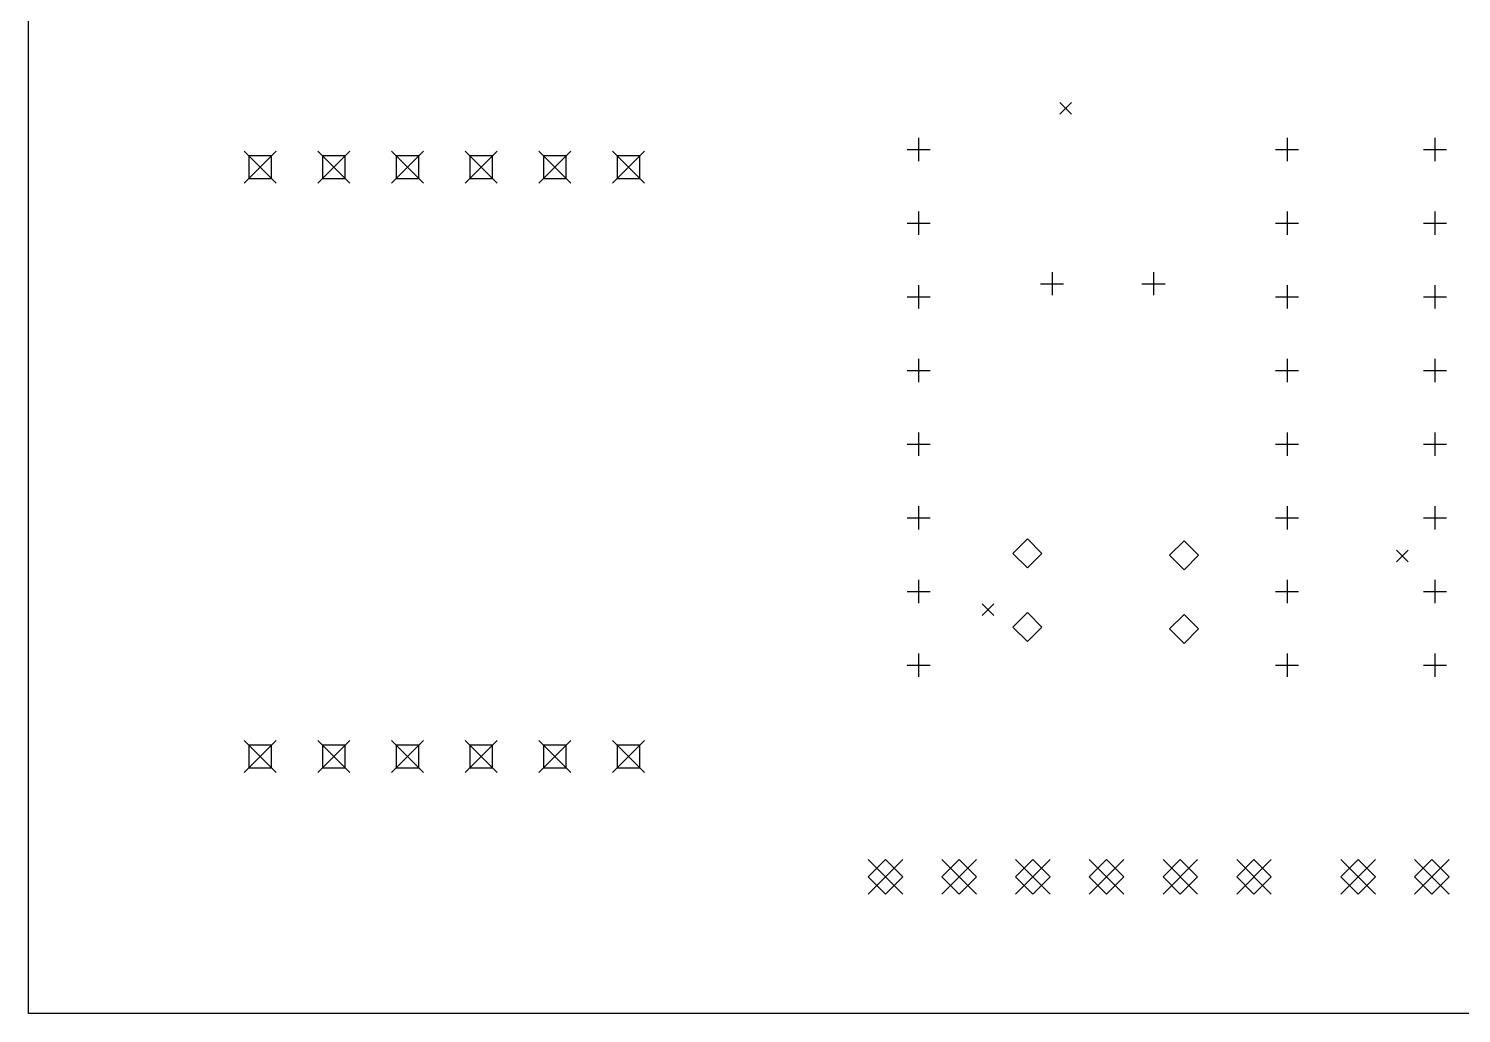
# Model space of a CAD drawing. Extents: x 124 to 225, y -187 to -59.
# Drawn here: x 125.07 to 174.46, y -157.66 to -123.7 of the extents above; entities that cross this region are included whole.
import ezdxf

# ---------------------------------------------------------------- set-up
doc = ezdxf.new("R2010")
doc.units = 0
doc.layers.add('BLACK', color=7, linetype='CONTINUOUS')

msp = doc.modelspace()

# ---------------------------------------------------------------- linework, layer by layer
at = {"layer": 'BLACK', "linetype": 'CONTINUOUS'}
for p, q in [((125.07, -157.6575), (125.07, -59.2325)), ((160.622, -126.254), (161.022, -126.654)), ((161.022, -126.254), (160.622, -126.654)), ((155.35, -127.87), (156.15, -127.87)), ((155.75, -127.47), (155.75, -128.27)), ((168.05, -127.87), (168.85, -127.87)), ((168.45, -127.47), (168.45, -128.27)), ((173.15, -127.87), (173.95, -127.87)), ((173.55, -127.47), (173.55, -128.27)), ((132.495, -127.925), (133.605, -129.035)), ((133.605, -127.925), (132.495, -129.035)), ((133.442448, -128.087552), (132.657552, -128.087552)), ((132.657552, -128.087552), (132.657552, -128.872448)), ((133.442448, -128.872448), (133.442448, -128.087552)), ((135.035, -127.925), (136.145, -129.035)), ((136.145, -127.925), (135.035, -129.035)), ((135.982448, -128.087552), (135.197552, -128.087552)), ((135.197552, -128.087552), (135.197552, -128.872448)), ((135.982448, -128.872448), (135.982448, -128.087552)), ((137.575, -127.925), (138.685, -129.035)), ((138.685, -127.925), (137.575, -129.035)), ((138.522448, -128.087552), (137.737552, -128.087552)), ((137.737552, -128.087552), (137.737552, -128.872448)), ((138.522448, -128.872448), (138.522448, -128.087552)), ((140.115, -127.925), (141.225, -129.035)), ((141.225, -127.925), (140.115, -129.035)), ((141.062448, -128.087552), (140.277552, -128.087552)), ((140.277552, -128.087552), (140.277552, -128.872448)), ((141.062448, -128.872448), (141.062448, -128.087552)), ((142.655, -127.925), (143.765, -129.035)), ((143.765, -127.925), (142.655, -129.035)), ((143.602448, -128.087552), (142.817552, -128.087552)), ((142.817552, -128.087552), (142.817552, -128.872448)), ((143.602448, -128.872448), (143.602448, -128.087552)), ((145.195, -127.925), (146.305, -129.035)), ((146.305, -127.925), (145.195, -129.035)), ((146.142448, -128.087552), (145.357552, -128.087552)), ((145.357552, -128.087552), (145.357552, -128.872448)), ((146.142448, -128.872448), (146.142448, -128.087552)), ((132.657552, -128.872448), (133.442448, -128.872448)), ((135.197552, -128.872448), (135.982448, -128.872448)), ((137.737552, -128.872448), (138.522448, -128.872448)), ((140.277552, -128.872448), (141.062448, -128.872448)), ((142.817552, -128.872448), (143.602448, -128.872448)), ((145.357552, -128.872448), (146.142448, -128.872448)), ((155.75, -130.01), (155.75, -130.81)), ((168.45, -130.01), (168.45, -130.81)), ((173.55, -130.01), (173.55, -130.81)), ((155.35, -130.41), (156.15, -130.41)), ((168.05, -130.41), (168.85, -130.41)), ((173.15, -130.41), (173.95, -130.41)), ((160.35, -132.1), (160.35, -132.9)), ((163.85, -132.1), (163.85, -132.9)), ((155.75, -132.55), (155.75, -133.35)), ((159.95, -132.5), (160.75, -132.5)), ((163.45, -132.5), (164.25, -132.5)), ((168.45, -132.55), (168.45, -133.35)), ((173.55, -132.55), (173.55, -133.35)), ((155.35, -132.95), (156.15, -132.95)), ((168.05, -132.95), (168.85, -132.95)), ((173.15, -132.95), (173.95, -132.95)), ((155.75, -135.09), (155.75, -135.89)), ((168.45, -135.09), (168.45, -135.89)), ((173.55, -135.09), (173.55, -135.89)), ((155.35, -135.49), (156.15, -135.49)), ((168.05, -135.49), (168.85, -135.49)), ((173.15, -135.49), (173.95, -135.49)), ((155.75, -137.63), (155.75, -138.43)), ((168.45, -137.63), (168.45, -138.43)), ((173.55, -137.63), (173.55, -138.43)), ((155.35, -138.03), (156.15, -138.03)), ((168.05, -138.03), (168.85, -138.03)), ((173.15, -138.03), (173.95, -138.03)), ((155.75, -140.17), (155.75, -140.97)), ((168.45, -140.17), (168.45, -140.97)), ((173.55, -140.17), (173.55, -140.97)), ((155.35, -140.57), (156.15, -140.57)), ((168.05, -140.57), (168.85, -140.57)), ((173.15, -140.57), (173.95, -140.57)), ((159.5, -141.3), (159, -141.8)), ((160, -141.8), (159.5, -141.3)), ((164.9, -141.36), (164.4, -141.86)), ((165.4, -141.86), (164.9, -141.36)), ((172.2249, -141.6873), (172.6249, -142.0873)), ((172.6249, -141.6873), (172.2249, -142.0873)), ((159, -141.8), (159.5, -142.3)), ((159.5, -142.3), (160, -141.8)), ((164.4, -141.86), (164.9, -142.36)), ((164.9, -142.36), (165.4, -141.86)), ((155.75, -142.71), (155.75, -143.51)), ((168.45, -142.71), (168.45, -143.51)), ((173.55, -142.71), (173.55, -143.51)), ((155.35, -143.11), (156.15, -143.11)), ((168.05, -143.11), (168.85, -143.11)), ((173.15, -143.11), (173.95, -143.11)), ((157.9375, -143.5359), (158.3375, -143.9359)), ((158.3375, -143.5359), (157.9375, -143.9359)), ((159.5, -143.84), (159, -144.34)), ((160, -144.34), (159.5, -143.84)), ((164.9, -143.9), (164.4, -144.4)), ((165.4, -144.4), (164.9, -143.9)), ((159, -144.34), (159.5, -144.84)), ((159.5, -144.84), (160, -144.34)), ((164.4, -144.4), (164.9, -144.9)), ((164.9, -144.9), (165.4, -144.4)), ((155.35, -145.65), (156.15, -145.65)), ((155.75, -145.25), (155.75, -146.05)), ((168.05, -145.65), (168.85, -145.65)), ((168.45, -145.25), (168.45, -146.05)), ((173.15, -145.65), (173.95, -145.65)), ((173.55, -145.25), (173.55, -146.05)), ((132.495, -148.245), (133.605, -149.355)), ((133.605, -148.245), (132.495, -149.355)), ((133.442448, -148.407552), (132.657552, -148.407552)), ((132.657552, -148.407552), (132.657552, -149.192448)), ((133.442448, -149.192448), (133.442448, -148.407552)), ((135.035, -148.245), (136.145, -149.355)), ((136.145, -148.245), (135.035, -149.355)), ((135.982448, -148.407552), (135.197552, -148.407552)), ((135.197552, -148.407552), (135.197552, -149.192448)), ((135.982448, -149.192448), (135.982448, -148.407552)), ((137.575, -148.245), (138.685, -149.355)), ((138.685, -148.245), (137.575, -149.355)), ((138.522448, -148.407552), (137.737552, -148.407552)), ((137.737552, -148.407552), (137.737552, -149.192448)), ((138.522448, -149.192448), (138.522448, -148.407552)), ((140.115, -148.245), (141.225, -149.355)), ((141.225, -148.245), (140.115, -149.355)), ((141.062448, -148.407552), (140.277552, -148.407552)), ((140.277552, -148.407552), (140.277552, -149.192448)), ((141.062448, -149.192448), (141.062448, -148.407552)), ((142.655, -148.245), (143.765, -149.355)), ((143.765, -148.245), (142.655, -149.355)), ((143.602448, -148.407552), (142.817552, -148.407552)), ((142.817552, -148.407552), (142.817552, -149.192448)), ((143.602448, -149.192448), (143.602448, -148.407552)), ((145.195, -148.245), (146.305, -149.355)), ((146.305, -148.245), (145.195, -149.355)), ((146.142448, -148.407552), (145.357552, -148.407552)), ((145.357552, -148.407552), (145.357552, -149.192448)), ((146.142448, -149.192448), (146.142448, -148.407552)), ((132.657552, -149.192448), (133.442448, -149.192448)), ((135.197552, -149.192448), (135.982448, -149.192448)), ((137.737552, -149.192448), (138.522448, -149.192448)), ((140.277552, -149.192448), (141.062448, -149.192448)), ((142.817552, -149.192448), (143.602448, -149.192448)), ((145.357552, -149.192448), (146.142448, -149.192448)), ((154.015, -152.355), (155.205, -153.545)), ((155.205, -152.355), (154.015, -153.545)), ((154.61, -152.355), (154.015, -152.95)), ((155.205, -152.95), (154.61, -152.355)), ((156.555, -152.355), (157.745, -153.545)), ((157.745, -152.355), (156.555, -153.545)), ((157.15, -152.355), (156.555, -152.95)), ((157.745, -152.95), (157.15, -152.355)), ((159.095, -152.355), (160.285, -153.545)), ((160.285, -152.355), (159.095, -153.545)), ((159.69, -152.355), (159.095, -152.95)), ((160.285, -152.95), (159.69, -152.355)), ((161.635, -152.355), (162.825, -153.545)), ((162.825, -152.355), (161.635, -153.545)), ((162.23, -152.355), (161.635, -152.95)), ((162.825, -152.95), (162.23, -152.355)), ((164.175, -152.355), (165.365, -153.545)), ((165.365, -152.355), (164.175, -153.545)), ((164.77, -152.355), (164.175, -152.95)), ((165.365, -152.95), (164.77, -152.355)), ((166.715, -152.355), (167.905, -153.545)), ((167.905, -152.355), (166.715, -153.545)), ((167.31, -152.355), (166.715, -152.95)), ((167.905, -152.95), (167.31, -152.355)), ((170.305, -152.355), (171.495, -153.545)), ((171.495, -152.355), (170.305, -153.545)), ((170.9, -152.355), (170.305, -152.95)), ((171.495, -152.95), (170.9, -152.355)), ((172.845, -152.355), (174.035, -153.545)), ((174.035, -152.355), (172.845, -153.545)), ((173.44, -152.355), (172.845, -152.95)), ((174.035, -152.95), (173.44, -152.355)), ((154.015, -152.95), (154.61, -153.545)), ((154.61, -153.545), (155.205, -152.95)), ((156.555, -152.95), (157.15, -153.545)), ((157.15, -153.545), (157.745, -152.95)), ((159.095, -152.95), (159.69, -153.545)), ((159.69, -153.545), (160.285, -152.95)), ((161.635, -152.95), (162.23, -153.545)), ((162.23, -153.545), (162.825, -152.95)), ((164.175, -152.95), (164.77, -153.545)), ((164.77, -153.545), (165.365, -152.95)), ((166.715, -152.95), (167.31, -153.545)), ((167.31, -153.545), (167.905, -152.95)), ((170.305, -152.95), (170.9, -153.545)), ((170.9, -153.545), (171.495, -152.95)), ((172.845, -152.95), (173.44, -153.545)), ((173.44, -153.545), (174.035, -152.95)), ((224.765, -157.6575), (125.07, -157.6575))]:
    msp.add_line(p, q, dxfattribs=at)

doc.saveas('drawing.dxf')
